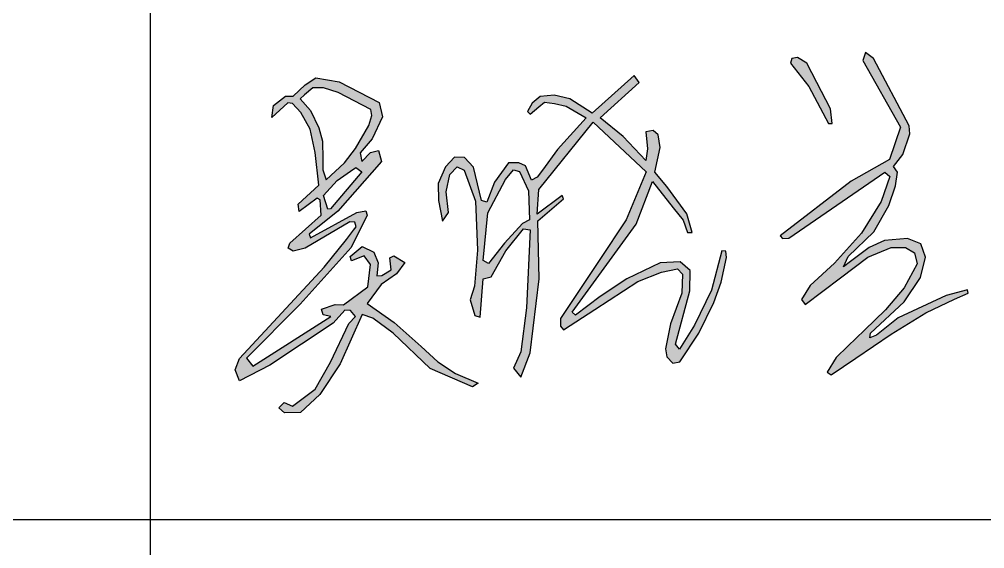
# Model space of a CAD drawing. Extents: x -417156 to 1571408, y 205758 to 1045562.
# Drawn here: x 1025316 to 1028855, y 904224 to 906167 of the extents above; entities that cross this region are included whole.
import ezdxf

# ---------------------------------------------------------------- set-up
doc = ezdxf.new("R2010")
doc.units = 0
doc.header["$LTSCALE"] = 1000
doc.header["$MEASUREMENT"] = 0
doc.layers.get('0').update_dxf_attribs({"linetype": 'CONTINUOUS'})
doc.layers.add('PUB_TITLE', color=4, linetype='CONTINUOUS')

msp = doc.modelspace()

# ---------------------------------------------------------------- hatches: boundary and pattern name
h = msp.add_hatch(color=256)
h.paths.add_polyline_path([(1028446.6, 906022.6), (1028417.9, 906044.6), (1028407.3, 906015.6), (1028545.7, 905770.9), (1028506, 905652.9), (1028365.5, 905573), (1028105.1, 905372.8), (1028113.8, 905362.2), (1028136.1, 905363.2), (1028488.4, 905605.9), (1028506.8, 905589.5), (1028474.9, 905497.6), (1028403.2, 905382.5), (1028303.4, 905271.8), (1028214.3, 905189.6), (1028183.3, 905138.3), (1028195.9, 905119.9), (1028325.6, 905217.6), (1028426.4, 905293.5), (1028511.8, 905329), (1028564, 905329), (1028596.9, 905309.6), (1028606.6, 905269), (1028559.2, 905181), (1028491.4, 905100.4), (1028413.9, 905025.9), (1028352.8, 904967.1), (1028310, 904925.9), (1028276.5, 904872.1), (1028292, 904862.5), (1028382, 904923.4), (1028511.8, 905011.3), (1028639.1, 905089.4), (1028743.5, 905140.2), (1028793.7, 905161.9), (1028791.7, 905174.1), (1028713, 905153.1), (1028537.3, 905071.1), (1028457.3, 905007.4), (1028432.9, 904997.3), (1028435.6, 905015.6), (1028559.7, 905129.4), (1028619.4, 905219.5), (1028637.8, 905293.8), (1028620.2, 905343.2), (1028571.3, 905362.9), (1028487.2, 905355.4), (1028431.6, 905329), (1028362.4, 905277.5), (1028336.5, 905258.2), (1028354.3, 905296.5), (1028447.9, 905386.6), (1028503.5, 905483.1), (1028528, 905555.6), (1028535.4, 905606.4), (1028520.5, 905626.1), (1028554.5, 905671.2), (1028579.6, 905746.4), (1028578.2, 905775.5)])
h.paths.add_polyline_path([(1028167.9, 906026.3), (1028147.1, 906022.5), (1028142.9, 906006), (1028209.4, 905920.7), (1028281.5, 905784.6), (1028294.8, 905784.6), (1028289.3, 905838.6), (1028239.2, 905934.8), (1028202.4, 906005.5)], flags=17)
h.paths.add_polyline_path([(1027094.8, 905344.9), (1027035.1, 905270.4), (1027015.9, 905281.6), (1027033.1, 905456.6), (1027097.9, 905579), (1027127.5, 905615), (1027149.5, 905608.6), (1027182.8, 905537.7), (1027186.4, 905430.7), (1027160.1, 905417.9)], flags=16)
h.paths.add_polyline_path([(1026852.4, 905501.3), (1026866.7, 905425.7), (1026889.5, 905457.3), (1026880.6, 905533.4), (1026894.4, 905597.7), (1026921.2, 905625.4), (1026945.9, 905613.5), (1026988.4, 905499.8), (1026995.4, 905319.9), (1026984.5, 905187.9), (1026968.6, 905137.5), (1026985.4, 905080.2), (1027005.2, 905074.3), (1027016.1, 905214.6), (1027044.8, 905221.6), (1027099.2, 905317.4), (1027163.6, 905398.5), (1027188.3, 905394.5), (1027175.4, 905107.9), (1027153.6, 904946.3), (1027126.9, 904886), (1027153.6, 904853.4), (1027188.3, 904943.3), (1027221, 905214.7), (1027216.3, 905427.1), (1027309.9, 905507.4), (1027305.7, 905519.9), (1027214.2, 905452), (1027220.5, 905542.8), (1027419.3, 905789.2), (1027614, 905607.1), (1027540.3, 905431.2), (1027440.8, 905281.4), (1027299.7, 905068.9), (1027300, 905041), (1027310.7, 905027.2), (1027425.5, 905102.1), (1027582.5, 905204.6), (1027669.5, 905238.9), (1027727.9, 905251.2), (1027746.2, 905232.1), (1027744.7, 905161.7), (1027702.6, 905049.8), (1027685, 904958.1), (1027689.6, 904928.3), (1027711, 904905.4), (1027737.1, 904910), (1027806.7, 905015.4), (1027861.1, 905128), (1027889, 905202.5), (1027908.6, 905292.1), (1027905.6, 905315.4), (1027891.3, 905316.9), (1027853.6, 905172.4), (1027790.3, 905044.4), (1027735.2, 904955.9), (1027720.9, 904974.7), (1027773.6, 905170.1), (1027774.4, 905245.4), (1027738.2, 905277), (1027665.1, 905273.2), (1027542.3, 905214.5), (1027445.1, 905149), (1027354.6, 905080.5), (1027341.9, 905092.7), (1027576.3, 905414.8), (1027636.2, 905571.1), (1027713.1, 905475.1), (1027749.1, 905430), (1027765.4, 905384.4), (1027782, 905384.4), (1027762.8, 905453.2), (1027689.2, 905553.2), (1027645.3, 905606.3), (1027665.3, 905696.1), (1027657, 905742.6), (1027638.7, 905759.2), (1027612.9, 905753.4), (1027618.8, 905691.1), (1027612.9, 905648.7), (1027529.8, 905736.8), (1027444.5, 905805.2), (1027587.5, 905934.5), (1027569.2, 905960.1), (1027415, 905822.5), (1027333.6, 905875.3), (1027276, 905889), (1027224.9, 905883.9), (1027195.3, 905859.5), (1027178.1, 905828.5), (1027188.1, 905819.2), (1027220.6, 905845.8), (1027240.4, 905862.1), (1027277.5, 905858), (1027320.5, 905847.6), (1027393.2, 905805.8), (1027288.2, 905689), (1027233.2, 905612.9), (1027214.5, 905587.1), (1027193.8, 905576.6), (1027171.1, 905629), (1027146.9, 905639.6), (1027109, 905639.6), (1027057.4, 905568.9), (1027029.2, 905495.8), (1027010, 905501.8), (1026981.1, 905623.8), (1026947.8, 905660.1), (1026910.4, 905660.6), (1026878.1, 905625.3), (1026850.9, 905564.3)])
h.paths.add_polyline_path([(1026447.1, 905469.6), (1026430.6, 905520.2), (1026480.6, 905575.2), (1026530.2, 905609.7), (1026548.8, 905622.7), (1026571.2, 905607.2), (1026456.6, 905471.7)], flags=16)
h.paths.add_polyline_path([(1026428.8, 905613.9), (1026440.3, 905578.2), (1026507.4, 905640.6), (1026548.2, 905692.3), (1026597.2, 905777.3), (1026608, 905813.6), (1026604.6, 905835.8), (1026484.9, 905898.5), (1026431, 905914.7), (1026391.9, 905915.8), (1026361.4, 905889.4), (1026345.4, 905875.5), (1026382.7, 905832), (1026413.7, 905768.5), (1026427, 905719.5), (1026428.5, 905654)], flags=16)
h.paths.add_polyline_path([(1026300.1, 905860), (1026241.6, 905806.8), (1026247, 905850.1), (1026291.5, 905884.2), (1026319.3, 905885), (1026363, 905926.2), (1026402.7, 905951.6), (1026487.6, 905937.3), (1026634.5, 905861.2), (1026647.2, 905808.8), (1026609.1, 905727.9), (1026564.6, 905676.4), (1026571, 905645.5), (1026603.5, 905678), (1026632.1, 905685.9), (1026643.9, 905645.5), (1026483.3, 905463.1), (1026378.2, 905378.2), (1026382.6, 905365.1), (1026553.4, 905457.8), (1026585.8, 905464), (1026590.2, 905448.2), (1026532, 905329.3), (1026345.1, 905121.6), (1026148.2, 904922.8), (1026171.3, 904894.3), (1026457.2, 905076.6), (1026429.7, 905082.1), (1026423.1, 905103), (1026473.7, 905120.5), (1026504.5, 905119.5), (1026593.6, 905185.4), (1026603.4, 905266.6), (1026579.3, 905298.5), (1026533.1, 905280.9), (1026528.7, 905296.3), (1026572.7, 905333.6), (1026615.5, 905311.7), (1026630.9, 905273.2), (1026626.5, 905226), (1026644.1, 905227.1), (1026678.2, 905248), (1026673.8, 905291.9), (1026688.1, 905298.5), (1026728.8, 905274.3), (1026698, 905232.6), (1026641.9, 905194.1), (1026590.3, 905123.8), (1026689.2, 905054.6), (1026788.2, 904965.7), (1026850.2, 904909.9), (1026914.9, 904867.4), (1026997.3, 904831.2), (1026977.5, 904818), (1026821.4, 904885), (1026686.2, 905014.6), (1026611.4, 905069.5), (1026572.9, 905083.8), (1026491.6, 904902.6), (1026416.8, 904789.4), (1026345.9, 904723.8), (1026287.4, 904722.3), (1026267.3, 904740.8), (1026286.6, 904760.8), (1026317.4, 904746.9), (1026400.6, 904809.3), (1026456.1, 904909), (1026523.9, 905049.9), (1026548.6, 905076), (1026530.1, 905098.3), (1026508.5, 905099.1), (1026466.2, 905052.2), (1026233.5, 904897.5), (1026123.3, 904840.5), (1026107.2, 904880.6), (1026122.6, 904922.1), (1026433, 905257.3), (1026515.5, 905358.5), (1026540.8, 905392.7), (1026550.2, 905405.4), (1026545, 905422.5), (1026526.8, 905423.3), (1026363.9, 905326.7), (1026319.2, 905316.5), (1026301.6, 905327.3), (1026307.7, 905345.6), (1026422, 905447.9), (1026418, 905503.9), (1026408, 905510.5), (1026341.3, 905461.9), (1026337.3, 905487.9), (1026414, 905558.5), (1026400.4, 905678.6), (1026382.2, 905763.8), (1026348.2, 905824.2), (1026317.1, 905858.2)])

# ---------------------------------------------------------------- linework, layer by layer
for p, q in [((1028417.9, 906044.6), (1028407.3, 906015.6)), ((1028446.6, 906022.6), (1028417.9, 906044.6)), ((1028147.1, 906022.5), (1028142.9, 906006)), ((1028142.9, 906006), (1028209.4, 905920.7)), ((1028167.9, 906026.3), (1028147.1, 906022.5)), ((1028202.4, 906005.5), (1028167.9, 906026.3)), ((1028239.2, 905934.8), (1028202.4, 906005.5)), ((1028407.3, 906015.6), (1028545.7, 905770.9)), ((1028578.2, 905775.5), (1028446.6, 906022.6)), ((1027569.2, 905960.1), (1027415, 905822.5)), ((1027587.5, 905934.5), (1027569.2, 905960.1)), ((1026319.3, 905885), (1026363, 905926.2)), ((1026363, 905926.2), (1026402.7, 905951.6)), ((1026402.7, 905951.6), (1026487.6, 905937.3)), ((1026487.6, 905937.3), (1026634.5, 905861.2)), ((1027444.5, 905805.2), (1027587.5, 905934.5)), ((1028289.3, 905838.6), (1028239.2, 905934.8)), ((1026361.4, 905889.4), (1026345.4, 905875.5)), ((1026391.9, 905915.8), (1026361.4, 905889.4)), ((1026431, 905914.7), (1026391.9, 905915.8)), ((1026484.9, 905898.5), (1026431, 905914.7)), ((1026604.6, 905835.8), (1026484.9, 905898.5)), ((1027276, 905889), (1027224.9, 905883.9)), ((1027333.6, 905875.3), (1027276, 905889)), ((1028209.4, 905920.7), (1028281.5, 905784.6)), ((1026300.1, 905860), (1026241.6, 905806.8)), ((1026247, 905850.1), (1026291.5, 905884.2)), ((1026291.5, 905884.2), (1026319.3, 905885)), ((1026317.1, 905858.2), (1026300.1, 905860)), ((1026348.2, 905824.2), (1026317.1, 905858.2)), ((1026345.4, 905875.5), (1026382.7, 905832)), ((1026634.5, 905861.2), (1026647.2, 905808.8)), ((1027195.3, 905859.5), (1027178.1, 905828.5)), ((1027224.9, 905883.9), (1027195.3, 905859.5)), ((1027220.6, 905845.8), (1027240.4, 905862.1)), ((1027240.4, 905862.1), (1027277.5, 905858)), ((1027277.5, 905858), (1027320.5, 905847.6)), ((1027415, 905822.5), (1027333.6, 905875.3)), ((1026241.6, 905806.8), (1026247, 905850.1)), ((1026382.2, 905763.8), (1026348.2, 905824.2)), ((1026382.7, 905832), (1026413.7, 905768.5)), ((1026608, 905813.6), (1026604.6, 905835.8)), ((1027178.1, 905828.5), (1027188.1, 905819.2)), ((1027188.1, 905819.2), (1027220.6, 905845.8)), ((1027320.5, 905847.6), (1027393.2, 905805.8)), ((1028294.8, 905784.6), (1028289.3, 905838.6)), ((1026597.2, 905777.3), (1026608, 905813.6)), ((1026647.2, 905808.8), (1026609.1, 905727.9)), ((1027220.5, 905542.8), (1027419.3, 905789.2)), ((1027393.2, 905805.8), (1027288.2, 905689)), ((1027419.3, 905789.2), (1027614, 905607.1)), ((1027529.8, 905736.8), (1027444.5, 905805.2)), ((1028281.5, 905784.6), (1028294.8, 905784.6)), ((1026400.4, 905678.6), (1026382.2, 905763.8)), ((1026413.7, 905768.5), (1026427, 905719.5)), ((1026548.2, 905692.3), (1026597.2, 905777.3)), ((1027638.7, 905759.2), (1027612.9, 905753.4)), ((1027612.9, 905753.4), (1027618.8, 905691.1)), ((1027657, 905742.6), (1027638.7, 905759.2)), ((1028545.7, 905770.9), (1028506, 905652.9)), ((1028554.5, 905671.2), (1028579.6, 905746.4)), ((1028579.6, 905746.4), (1028578.2, 905775.5)), ((1026427, 905719.5), (1026428.5, 905654)), ((1026609.1, 905727.9), (1026564.6, 905676.4)), ((1027612.9, 905648.7), (1027529.8, 905736.8)), ((1027665.3, 905696.1), (1027657, 905742.6)), ((1026414, 905558.5), (1026400.4, 905678.6)), ((1026507.4, 905640.6), (1026548.2, 905692.3)), ((1026564.6, 905676.4), (1026571, 905645.5)), ((1026571, 905645.5), (1026603.5, 905678)), ((1026603.5, 905678), (1026632.1, 905685.9)), ((1026632.1, 905685.9), (1026643.9, 905645.5)), ((1027288.2, 905689), (1027233.2, 905612.9)), ((1027618.8, 905691.1), (1027612.9, 905648.7)), ((1027645.3, 905606.3), (1027665.3, 905696.1)), ((1026428.5, 905654), (1026428.8, 905613.9)), ((1026440.3, 905578.2), (1026507.4, 905640.6)), ((1026643.9, 905645.5), (1026483.3, 905463.1)), ((1026910.4, 905660.6), (1026878.1, 905625.3)), ((1026947.8, 905660.1), (1026910.4, 905660.6)), ((1026981.1, 905623.8), (1026947.8, 905660.1)), ((1027109, 905639.6), (1027057.4, 905568.9)), ((1027146.9, 905639.6), (1027109, 905639.6)), ((1027171.1, 905629), (1027146.9, 905639.6)), ((1028506, 905652.9), (1028365.5, 905573)), ((1028520.5, 905626.1), (1028554.5, 905671.2)), ((1026428.8, 905613.9), (1026440.3, 905578.2)), ((1026571.2, 905607.2), (1026456.6, 905471.7)), ((1026480.6, 905575.2), (1026530.2, 905609.7)), ((1026530.2, 905609.7), (1026548.8, 905622.7)), ((1026548.8, 905622.7), (1026571.2, 905607.2)), ((1026878.1, 905625.3), (1026850.9, 905564.3)), ((1026894.4, 905597.7), (1026921.2, 905625.4)), ((1026921.2, 905625.4), (1026945.9, 905613.5)), ((1026945.9, 905613.5), (1026988.4, 905499.8)), ((1027010, 905501.8), (1026981.1, 905623.8)), ((1027097.9, 905579), (1027127.5, 905615)), ((1027127.5, 905615), (1027149.5, 905608.6)), ((1027149.5, 905608.6), (1027182.8, 905537.7)), ((1027193.8, 905576.6), (1027171.1, 905629)), ((1027233.2, 905612.9), (1027214.5, 905587.1)), ((1027614, 905607.1), (1027540.3, 905431.2)), ((1027689.2, 905553.2), (1027645.3, 905606.3)), ((1028136.1, 905363.2), (1028488.4, 905605.9)), ((1028488.4, 905605.9), (1028506.8, 905589.5)), ((1028535.4, 905606.4), (1028520.5, 905626.1)), ((1028528, 905555.6), (1028535.4, 905606.4)), ((1026430.6, 905520.2), (1026480.6, 905575.2)), ((1026880.6, 905533.4), (1026894.4, 905597.7)), ((1027057.4, 905568.9), (1027029.2, 905495.8)), ((1027033.1, 905456.6), (1027097.9, 905579)), ((1027214.5, 905587.1), (1027193.8, 905576.6)), ((1027576.3, 905414.8), (1027636.2, 905571.1)), ((1027636.2, 905571.1), (1027713.1, 905475.1)), ((1028365.5, 905573), (1028105.1, 905372.8)), ((1028506.8, 905589.5), (1028474.9, 905497.6)), ((1026337.3, 905487.9), (1026414, 905558.5)), ((1026850.9, 905564.3), (1026852.4, 905501.3)), ((1026889.5, 905457.3), (1026880.6, 905533.4)), ((1027182.8, 905537.7), (1027186.4, 905430.7)), ((1027214.2, 905452), (1027220.5, 905542.8)), ((1027762.8, 905453.2), (1027689.2, 905553.2)), ((1028503.5, 905483.1), (1028528, 905555.6)), ((1026408, 905510.5), (1026341.3, 905461.9)), ((1026418, 905503.9), (1026408, 905510.5)), ((1026422, 905447.9), (1026418, 905503.9)), ((1026447.1, 905469.6), (1026430.6, 905520.2)), ((1026852.4, 905501.3), (1026866.7, 905425.7)), ((1026988.4, 905499.8), (1026995.4, 905319.9)), ((1027029.2, 905495.8), (1027010, 905501.8)), ((1027305.7, 905519.9), (1027214.2, 905452)), ((1027216.3, 905427.1), (1027309.9, 905507.4)), ((1027309.9, 905507.4), (1027305.7, 905519.9)), ((1028474.9, 905497.6), (1028403.2, 905382.5)), ((1026341.3, 905461.9), (1026337.3, 905487.9)), ((1026483.3, 905463.1), (1026378.2, 905378.2)), ((1026456.6, 905471.7), (1026447.1, 905469.6)), ((1026553.4, 905457.8), (1026585.8, 905464)), ((1026585.8, 905464), (1026590.2, 905448.2)), ((1027713.1, 905475.1), (1027749.1, 905430)), ((1028447.9, 905386.6), (1028503.5, 905483.1)), ((1026307.7, 905345.6), (1026422, 905447.9)), ((1026382.6, 905365.1), (1026553.4, 905457.8)), ((1026590.2, 905448.2), (1026532, 905329.3)), ((1026866.7, 905425.7), (1026889.5, 905457.3)), ((1027015.9, 905281.6), (1027033.1, 905456.6)), ((1027186.4, 905430.7), (1027160.1, 905417.9)), ((1027221, 905214.7), (1027216.3, 905427.1)), ((1027540.3, 905431.2), (1027440.8, 905281.4)), ((1027749.1, 905430), (1027765.4, 905384.4)), ((1027782, 905384.4), (1027762.8, 905453.2)), ((1026526.8, 905423.3), (1026363.9, 905326.7)), ((1026515.5, 905358.5), (1026540.8, 905392.7)), ((1026545, 905422.5), (1026526.8, 905423.3)), ((1026540.8, 905392.7), (1026550.2, 905405.4)), ((1026550.2, 905405.4), (1026545, 905422.5)), ((1027160.1, 905417.9), (1027094.8, 905344.9)), ((1027099.2, 905317.4), (1027163.6, 905398.5)), ((1027163.6, 905398.5), (1027188.3, 905394.5)), ((1027188.3, 905394.5), (1027175.4, 905107.9)), ((1027341.9, 905092.7), (1027576.3, 905414.8)), ((1026378.2, 905378.2), (1026382.6, 905365.1)), ((1026433, 905257.3), (1026515.5, 905358.5)), ((1027765.4, 905384.4), (1027782, 905384.4)), ((1028105.1, 905372.8), (1028113.8, 905362.2)), ((1028113.8, 905362.2), (1028136.1, 905363.2)), ((1028403.2, 905382.5), (1028303.4, 905271.8)), ((1028354.3, 905296.5), (1028447.9, 905386.6)), ((1028487.2, 905355.4), (1028431.6, 905329)), ((1028571.3, 905362.9), (1028487.2, 905355.4)), ((1028620.2, 905343.2), (1028571.3, 905362.9)), ((1026301.6, 905327.3), (1026307.7, 905345.6)), ((1026319.2, 905316.5), (1026301.6, 905327.3)), ((1026363.9, 905326.7), (1026319.2, 905316.5)), ((1026532, 905329.3), (1026345.1, 905121.6)), ((1026528.7, 905296.3), (1026572.7, 905333.6)), ((1026572.7, 905333.6), (1026615.5, 905311.7)), ((1026995.4, 905319.9), (1026984.5, 905187.9)), ((1027094.8, 905344.9), (1027035.1, 905270.4)), ((1028431.6, 905329), (1028362.4, 905277.5)), ((1028426.4, 905293.5), (1028511.8, 905329)), ((1028511.8, 905329), (1028564, 905329)), ((1028564, 905329), (1028596.9, 905309.6)), ((1028637.8, 905293.8), (1028620.2, 905343.2)), ((1026533.1, 905280.9), (1026528.7, 905296.3)), ((1026579.3, 905298.5), (1026533.1, 905280.9)), ((1026603.4, 905266.6), (1026579.3, 905298.5)), ((1026615.5, 905311.7), (1026630.9, 905273.2)), ((1026673.8, 905291.9), (1026688.1, 905298.5)), ((1026678.2, 905248), (1026673.8, 905291.9)), ((1026688.1, 905298.5), (1026728.8, 905274.3)), ((1027044.8, 905221.6), (1027099.2, 905317.4)), ((1027891.3, 905316.9), (1027853.6, 905172.4)), ((1027889, 905202.5), (1027908.6, 905292.1)), ((1027905.6, 905315.4), (1027891.3, 905316.9)), ((1027908.6, 905292.1), (1027905.6, 905315.4)), ((1028325.6, 905217.6), (1028426.4, 905293.5)), ((1028336.5, 905258.2), (1028354.3, 905296.5)), ((1028596.9, 905309.6), (1028606.6, 905269)), ((1028619.4, 905219.5), (1028637.8, 905293.8)), ((1026122.6, 904922.1), (1026433, 905257.3)), ((1026533.1, 905280.9), (1026533.1, 905280.9)), ((1026593.6, 905185.4), (1026603.4, 905266.6)), ((1026630.9, 905273.2), (1026626.5, 905226)), ((1026728.8, 905274.3), (1026698, 905232.6)), ((1027035.1, 905270.4), (1027015.9, 905281.6)), ((1027440.8, 905281.4), (1027299.7, 905068.9)), ((1027665.1, 905273.2), (1027542.3, 905214.5)), ((1027738.2, 905277), (1027665.1, 905273.2)), ((1027669.5, 905238.9), (1027727.9, 905251.2)), ((1027727.9, 905251.2), (1027746.2, 905232.1)), ((1027774.4, 905245.4), (1027738.2, 905277)), ((1028303.4, 905271.8), (1028214.3, 905189.6)), ((1028362.4, 905277.5), (1028336.5, 905258.2)), ((1028606.6, 905269), (1028559.2, 905181)), ((1026626.5, 905226), (1026644.1, 905227.1)), ((1026698, 905232.6), (1026641.9, 905194.1)), ((1026644.1, 905227.1), (1026678.2, 905248)), ((1027005.2, 905074.3), (1027016.1, 905214.6)), ((1027016.1, 905214.6), (1027044.8, 905221.6)), ((1027188.3, 904943.3), (1027221, 905214.7)), ((1027542.3, 905214.5), (1027445.1, 905149)), ((1027582.5, 905204.6), (1027669.5, 905238.9)), ((1027746.2, 905232.1), (1027744.7, 905161.7)), ((1027773.6, 905170.1), (1027774.4, 905245.4)), ((1028195.9, 905119.9), (1028325.6, 905217.6)), ((1028559.7, 905129.4), (1028619.4, 905219.5)), ((1026504.5, 905119.5), (1026593.6, 905185.4)), ((1026641.9, 905194.1), (1026590.3, 905123.8)), ((1026984.5, 905187.9), (1026968.6, 905137.5)), ((1027425.5, 905102.1), (1027582.5, 905204.6)), ((1027861.1, 905128), (1027889, 905202.5)), ((1028214.3, 905189.6), (1028183.3, 905138.3)), ((1028559.2, 905181), (1028491.4, 905100.4)), ((1027445.1, 905149), (1027354.6, 905080.5)), ((1027744.7, 905161.7), (1027702.6, 905049.8)), ((1027720.9, 904974.7), (1027773.6, 905170.1)), ((1027853.6, 905172.4), (1027790.3, 905044.4)), ((1028713, 905153.1), (1028537.3, 905071.1)), ((1028791.7, 905174.1), (1028713, 905153.1)), ((1028743.5, 905140.2), (1028793.7, 905161.9)), ((1028793.7, 905161.9), (1028791.7, 905174.1)), ((1026345.1, 905121.6), (1026148.2, 904922.8)), ((1026423.1, 905103), (1026473.7, 905120.5)), ((1026473.7, 905120.5), (1026504.5, 905119.5)), ((1026590.3, 905123.8), (1026689.2, 905054.6)), ((1026968.6, 905137.5), (1026985.4, 905080.2)), ((1027175.4, 905107.9), (1027153.6, 904946.3)), ((1027806.7, 905015.4), (1027861.1, 905128)), ((1028183.3, 905138.3), (1028195.9, 905119.9)), ((1028435.6, 905015.6), (1028559.7, 905129.4)), ((1028639.1, 905089.4), (1028743.5, 905140.2)), ((1026171.3, 904894.3), (1026457.2, 905076.6)), ((1026429.7, 905082.1), (1026423.1, 905103)), ((1026457.2, 905076.6), (1026429.7, 905082.1)), ((1026508.5, 905099.1), (1026466.2, 905052.2)), ((1026572.9, 905083.8), (1026491.6, 904902.6)), ((1026530.1, 905098.3), (1026508.5, 905099.1)), ((1026523.9, 905049.9), (1026548.6, 905076)), ((1026548.6, 905076), (1026530.1, 905098.3)), ((1026611.4, 905069.5), (1026572.9, 905083.8)), ((1026985.4, 905080.2), (1027005.2, 905074.3)), ((1027310.7, 905027.2), (1027425.5, 905102.1)), ((1027354.6, 905080.5), (1027341.9, 905092.7)), ((1028491.4, 905100.4), (1028413.9, 905025.9)), ((1028511.8, 905011.3), (1028639.1, 905089.4)), ((1026466.2, 905052.2), (1026233.5, 904897.5)), ((1026456.1, 904909), (1026523.9, 905049.9)), ((1026686.2, 905014.6), (1026611.4, 905069.5)), ((1026689.2, 905054.6), (1026788.2, 904965.7)), ((1027299.7, 905068.9), (1027300, 905041)), ((1027300, 905041), (1027310.7, 905027.2)), ((1027702.6, 905049.8), (1027685, 904958.1)), ((1027790.3, 905044.4), (1027735.2, 904955.9)), ((1028537.3, 905071.1), (1028457.3, 905007.4)), ((1026821.4, 904885), (1026686.2, 905014.6)), ((1027737.1, 904910), (1027806.7, 905015.4)), ((1028413.9, 905025.9), (1028352.8, 904967.1)), ((1028382, 904923.4), (1028511.8, 905011.3)), ((1028432.9, 904997.3), (1028435.6, 905015.6)), ((1028457.3, 905007.4), (1028432.9, 904997.3)), ((1027735.2, 904955.9), (1027720.9, 904974.7)), ((1028352.8, 904967.1), (1028310, 904925.9)), ((1026788.2, 904965.7), (1026850.2, 904909.9)), ((1027153.6, 904946.3), (1027126.9, 904886)), ((1027153.6, 904853.4), (1027188.3, 904943.3)), ((1027685, 904958.1), (1027689.6, 904928.3)), ((1026107.2, 904880.6), (1026122.6, 904922.1)), ((1026233.5, 904897.5), (1026123.3, 904840.5)), ((1026148.2, 904922.8), (1026171.3, 904894.3)), ((1026400.6, 904809.3), (1026456.1, 904909)), ((1026491.6, 904902.6), (1026416.8, 904789.4)), ((1026850.2, 904909.9), (1026914.9, 904867.4)), ((1027689.6, 904928.3), (1027711, 904905.4)), ((1027711, 904905.4), (1027737.1, 904910)), ((1028310, 904925.9), (1028276.5, 904872.1)), ((1028292, 904862.5), (1028382, 904923.4)), ((1026123.3, 904840.5), (1026107.2, 904880.6)), ((1026977.5, 904818), (1026821.4, 904885)), ((1026914.9, 904867.4), (1026997.3, 904831.2)), ((1027126.9, 904886), (1027153.6, 904853.4)), ((1028276.5, 904872.1), (1028292, 904862.5)), ((1026997.3, 904831.2), (1026977.5, 904818)), ((1026317.4, 904746.9), (1026400.6, 904809.3)), ((1026416.8, 904789.4), (1026345.9, 904723.8)), ((1026267.3, 904740.8), (1026286.6, 904760.8)), ((1026286.6, 904760.8), (1026317.4, 904746.9)), ((1026287.4, 904722.3), (1026267.3, 904740.8)), ((1026345.9, 904723.8), (1026287.4, 904722.3))]:
    msp.add_line(p, q)
at = {"layer": 'PUB_TITLE', "color": 4}
for p, q in [((1025796.6, 902331.3), (1025796.6, 916331.3)), ((1018396.7, 904331.3), (1029396.7, 904331.3))]:
    msp.add_line(p, q, dxfattribs=at)

doc.saveas('drawing.dxf')
